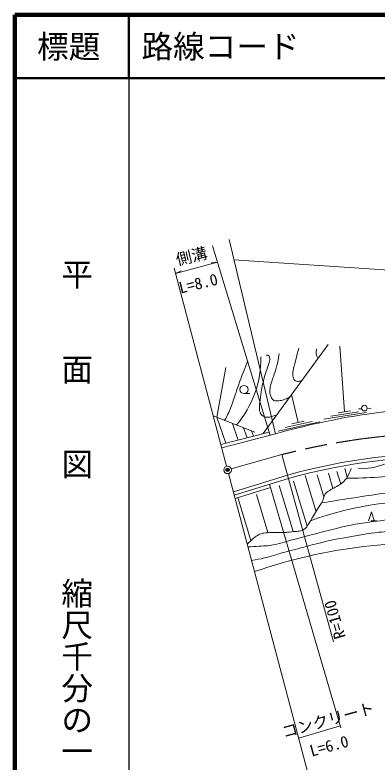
# Model space of a CAD drawing. Units: millimetres, scale not verified. Extents: x 40000 to 680000, y 20000 to 380000.
# Drawn here: x 40000 to 97247, y 261790 to 380000 of the extents above; entities that cross this region are included whole.
import ezdxf
from ezdxf.enums import TextEntityAlignment as Align

# ---------------------------------------------------------------- set-up
doc = ezdxf.new("R2010")
doc.units = ezdxf.units.MM
doc.header["$LTSCALE"] = 1000
doc.header["$PDMODE"] = 32
doc.header["$PDSIZE"] = 500
doc.linetypes.add('CHAIN', pattern=[18.5, 12, -1.5, 3.5, -1.5])
for name, color, linetype, lineweight in [('M-BGD', 7, 'Continuous', 13), ('M-BMK', 2, 'CHAIN', 13), ('M-STR-HTXT', 7, 'Continuous', 13), ('M-TTL', 2, 'Continuous', 140), ('M-TTL-BAND', 7, 'Continuous', 25), ('M-TTL-LINE', 7, 'Continuous', 50), ('M-TTL-TXT', 7, 'Continuous', 13), ('M-WORK', 1, 'Continuous', 13)]:
    doc.layers.add(name, color=color, linetype=linetype, lineweight=lineweight)
doc.layers.add('M-OTRS', color=6, linetype='Continuous')
doc.styles.add('@ＭＳ ゴシック', font='')
doc.styles.add('ＭＳ ゴシック', font='')
doc.styles.get('@ＭＳ ゴシック').set_extended_font_data('@MS Gothic')
doc.styles.get('ＭＳ ゴシック').set_extended_font_data('MS Gothic')

msp = doc.modelspace()

# ---------------------------------------------------------------- linework, layer by layer
at = {"layer": 'M-BGD'}
msp.add_circle((73616, 308022), 600, dxfattribs=at)
at = {"layer": 'M-BMK'}
msp.add_line((74194, 308184), (82201, 310432), dxfattribs=at)
msp.add_arc((108896, 208111), 105746, 73.30765, 104.62242, dxfattribs=at)
at = {"layer": 'M-OTRS'}
msp.add_point((73616, 308022), dxfattribs=at)
at = {"layer": 'M-STR-HTXT'}
for p, q in [((73846, 344448), (81194, 313702)), ((71234, 343457), (80329, 313476)), ((72018, 340873), (71038, 340799)), ((74604, 341277), (162532, 335365)), ((91530, 267192), (80254, 305739)), ((91434, 267519), (84861, 265547))]:
    msp.add_line(p, q, dxfattribs=at)
msp.add_lwpolyline([(72018, 340873), (65386, 339109), (66272, 339535)], dxfattribs=at)
at = {"layer": 'M-TTL'}
for p, q in [((40000, 380000), (40000, 20000)), ((680000, 380000), (40000, 380000))]:
    msp.add_line(p, q, dxfattribs=at)
at = {"layer": 'M-TTL-BAND'}
msp.add_line((58000, 370000), (58000, 20000), dxfattribs=at)
at = {"layer": 'M-TTL-LINE'}
for p, q in [((58000, 380000), (58000, 370000)), ((40000, 370000), (680000, 370000))]:
    msp.add_line(p, q, dxfattribs=at)
at = {"layer": 'M-WORK'}
for p, q in [((73463, 308602), (65164, 339948)), ((89496, 327858), (79236, 313759)), ((92079, 317202), (91354, 327574)), ((73359, 324231), (71924, 316334)), ((76219, 320092), (77126, 320092)), ((84766, 315522), (83743, 319952)), ((95505, 317077), (88860, 316024)), ((94304, 317221), (89958, 316532)), ((93067, 317359), (91091, 317046)), ((94316, 317660), (94801, 317692)), ((95689, 317751), (96309, 317791)), ((77925, 313987), (71357, 316556)), ((71924, 316334), (73342, 312221)), ((88192, 315635), (81636, 314122)), ((86984, 315695), (82696, 314705)), ((85740, 315747), (83791, 315297)), ((74368, 315378), (75282, 312727)), ((76147, 314682), (76694, 313096)), ((72560, 312017), (80169, 314003)), ((72699, 311485), (81194, 313702)), ((77402, 314191), (77690, 313356)), ((90378, 280805), (82201, 310432)), ((89635, 247513), (73770, 307442)), ((90283, 305076), (89554, 307506)), ((91502, 305781), (90904, 307776)), ((92547, 306873), (92135, 308248)), ((74531, 304568), (83098, 307181)), ((74671, 304036), (83245, 306651)), ((86197, 299130), (84064, 306242)), ((87598, 301387), (85883, 307104)), ((88845, 303738), (87801, 307220)), ((74804, 303506), (80408, 305215)), ((83962, 298259), (81781, 305533)), ((80003, 298089), (78188, 304139)), ((77302, 296829), (75258, 303644)), ((96263, 299963), (97167, 299963))]:
    msp.add_line(p, q, dxfattribs=at)
msp.add_lwpolyline([(95900, 299963), (96349, 301357), (96799, 299963)], dxfattribs=at)
for centre, radius in [((76219, 320740), 648), ((95241, 317789), 450)]:
    msp.add_circle(centre, radius, dxfattribs=at)
for centre, radius, start, end in [((88929, 326533), 1330, 152.2636, 220.00831), ((62652, 325666), 16241, 319.54054, 0.83391), ((110950, 211343), 106596, 86.17156, 106.20933), ((108323, 217768), 92902, 71.24967, 105.75453), ((108323, 217769), 92352, 71.23631, 105.7566), ((94625, 318601), 10395, 267.89781, 291.4619), ((93312, 364721), 58000, 269.15631, 279.06627), ((103207, 256786), 46195, 83.30038, 110.93615), ((104814, 214036), 82414, 84.42619, 109.07715)]:
    msp.add_arc(centre, radius, start, end, dxfattribs=at)
for points, knots in [([(81759, 326452), (81725, 326124), (81567, 325145), (81496, 324823), (81433, 324539), (81181, 323701), (81091, 323423), (81012, 323178), (80734, 322454), (80653, 322209), (80592, 322024), (80424, 321463), (80383, 321272), (80350, 321118), (80291, 320647), (80287, 320489), (80284, 320380), (80321, 320053), (80347, 319947), (80375, 319834), (80496, 319507), (80552, 319405), (80590, 319335), (80748, 319150), (80810, 319099), (80857, 319060), (81026, 318978), (81087, 318966), (81184, 318948), (81482, 318948), (81581, 318954), (81723, 318963), (82152, 319005), (82291, 319041), (82455, 319083), (82929, 319276), (83086, 319342), (83156, 319371), (83360, 319475), (83425, 319515)], [0, 0, 0, 0, 1, 1, 1, 2, 2, 2, 3, 3, 3, 4, 4, 4, 5, 5, 5, 6, 6, 6, 7, 7, 7, 8, 8, 8, 9, 9, 9, 10, 10, 10, 11, 11, 11, 12, 12, 12, 13, 13, 13, 13]), ([(84862, 327259), (84774, 326904), (84505, 325842), (84413, 325488), (84344, 325223), (84119, 324433), (84059, 324166), (84020, 323993), (83929, 323469), (83917, 323292), (83910, 323184), (83945, 322857), (83965, 322749), (83979, 322671), (84042, 322440), (84083, 322372), (84120, 322308), (84279, 322149), (84342, 322112), (84405, 322075), (84620, 322010), (84693, 322014), (84819, 322022), (85045, 322047), (85291, 322079)], [0, 0, 0, 0, 1, 1, 1, 2, 2, 2, 3, 3, 3, 4, 4, 4, 5, 5, 5, 6, 6, 6, 7, 7, 7, 8, 8, 8, 8]), ([(73148, 315855), (73294, 316095), (73689, 316841), (73806, 317096), (73929, 317364), (74248, 318189), (74349, 318465), (74465, 318784), (74784, 319750), (74892, 320071), (75015, 320434), (75374, 321528), (75506, 321889), (75750, 322554), (76510, 324540), (76773, 325198)], [0, 0, 0, 0, 1, 1, 1, 2, 2, 2, 3, 3, 3, 4, 4, 4, 5, 5, 5, 5]), ([(79697, 326161), (79748, 326178), (79915, 326181), (79967, 326166), (80017, 326152), (80155, 326065), (80184, 326022), (80226, 325958), (80296, 325736), (80304, 325660), (80313, 325576), (80292, 325320), (80268, 325239), (80122, 324736), (79609, 323252), (79461, 322750), (79356, 322396), (79069, 321326), (79006, 320962), (78905, 320389), (78691, 318654), (78639, 318074), (78627, 317934), (78663, 317513), (78688, 317375), (78704, 317280), (78799, 317003), (78844, 316917), (78882, 316846), (79031, 316650), (79097, 316604), (79190, 316539), (79504, 316396), (79615, 316375), (79747, 316350), (80157, 316346), (80287, 316381), (80515, 316442), (80965, 316591), (81410, 316747)], [0, 0, 0, 0, 1, 1, 1, 2, 2, 2, 3, 3, 3, 4, 4, 4, 5, 5, 5, 6, 6, 6, 7, 7, 7, 8, 8, 8, 9, 9, 9, 10, 10, 10, 11, 11, 11, 12, 12, 12, 13, 13, 13, 13]), ([(76729, 296264), (76917, 296467), (77518, 297042), (77729, 297221), (77875, 297343), (78338, 297680), (78509, 297764), (78668, 297842), (79184, 297992), (79359, 298023), (79582, 298063), (80264, 298112), (80492, 298118), (80969, 298131), (82400, 298098), (82876, 298118), (83095, 298127), (83745, 298237), (83962, 298259), (84171, 298281), (84803, 298295), (85008, 298337), (85164, 298369), (85614, 298541), (85750, 298624), (85842, 298679), (86063, 298921), (86121, 299012), (86636, 299812), (88133, 302244), (88610, 303068), (88675, 303180), (88773, 303561), (88822, 303682), (88877, 303817), (89033, 304233), (89129, 304343), (89239, 304468), (89671, 304729), (89814, 304815), (90134, 305008), (91140, 305516), (91443, 305736), (91673, 305902), (92298, 306493), (92458, 306727), (92649, 307007), (93077, 307936), (93166, 308262)], [0, 0, 0, 0, 1, 1, 1, 2, 2, 2, 3, 3, 3, 4, 4, 4, 5, 5, 5, 6, 6, 6, 7, 7, 7, 8, 8, 8, 9, 9, 9, 10, 10, 10, 11, 11, 11, 12, 12, 12, 13, 13, 13, 14, 14, 14, 15, 15, 15, 16, 16, 16, 16]), ([(88452, 302799), (90900, 303200), (98258, 304315), (100715, 304657), (101207, 304726), (102697, 304841), (103194, 304856), (103558, 304866), (104657, 304848), (105016, 304785), (105534, 304693), (106537, 304483), (107563, 304255)], [0, 0, 0, 0, 1, 1, 1, 2, 2, 2, 3, 3, 3, 4, 4, 4, 4]), ([(110308, 299984), (109444, 300084), (106843, 300312), (105974, 300364), (105423, 300397), (103764, 300420), (103212, 300411), (102612, 300401), (100810, 300336), (100213, 300270), (98794, 300113), (94540, 299580), (93140, 299297), (91315, 298928), (85918, 297482), (84116, 297016), (83644, 296894), (82244, 296467), (81769, 296355), (81403, 296269), (80293, 296057), (79918, 296025), (79327, 295974), (77984, 295900), (76839, 295849)], [0, 0, 0, 0, 1, 1, 1, 2, 2, 2, 3, 3, 3, 4, 4, 4, 5, 5, 5, 6, 6, 6, 7, 7, 7, 8, 8, 8, 8]), ([(111758, 297719), (110909, 297821), (108358, 298073), (107506, 298139), (106575, 298210), (103779, 298379), (102846, 298403), (102251, 298419), (100465, 298370), (99871, 298337), (99274, 298304), (97487, 298157), (96896, 298073), (95668, 297899), (91996, 297297), (90781, 297048), (89608, 296807), (86124, 295924), (84964, 295627), (84319, 295461), (82399, 294912), (81757, 294734), (81255, 294595), (79755, 294149), (79245, 294040), (78861, 293958), (78169, 293824), (77412, 293683)], [0, 0, 0, 0, 1, 1, 1, 2, 2, 2, 3, 3, 3, 4, 4, 4, 5, 5, 5, 6, 6, 6, 7, 7, 7, 8, 8, 8, 9, 9, 9, 9])]:
    msp.add_open_spline(points, degree=3, knots=knots, dxfattribs=at)

# ---------------------------------------------------------------- texts
at = {"layer": 'M-STR-HTXT', "style": 'ＭＳ ゴシック'}
for s, rotation, p in [('側溝', 13.5, (68259, 340404)), ('L=8.0', 13.5, (69327, 336099)), ('コンクリート', 15.3, (89884, 267047)), ('L=6.0', 15.3, (90058, 262929))]:
    msp.add_text(s, height=1833, rotation=rotation, dxfattribs=at).set_placement(p, align=Align.BOTTOM_CENTER)
at = {"layer": 'M-TTL-BAND', "style": '@ＭＳ ゴシック'}
for s, p in [('平\u3000\u3000面\u3000\u3000図', (49777, 306475)), ('縮尺千分の一', (49777, 261030))]:
    msp.add_text(s, height=3666, rotation=270, dxfattribs=at).set_placement(p, align=Align.MIDDLE_RIGHT)
at = {"layer": 'M-TTL-TXT', "style": 'ＭＳ ゴシック'}
msp.add_text('標題', height=3666, dxfattribs=at).set_placement((48500, 375000), align=Align.MIDDLE_CENTER)
msp.add_text('路線コード      283', height=3666, dxfattribs=at).set_placement((60000, 375000), align=Align.MIDDLE_LEFT)
at = {"layer": 'M-WORK', "style": 'ＭＳ ゴシック'}
msp.add_text('R=100', height=1833, rotation=105.998, dxfattribs=at).set_placement((91977, 284726), align=Align.BOTTOM_CENTER)

doc.saveas('drawing.dxf')
